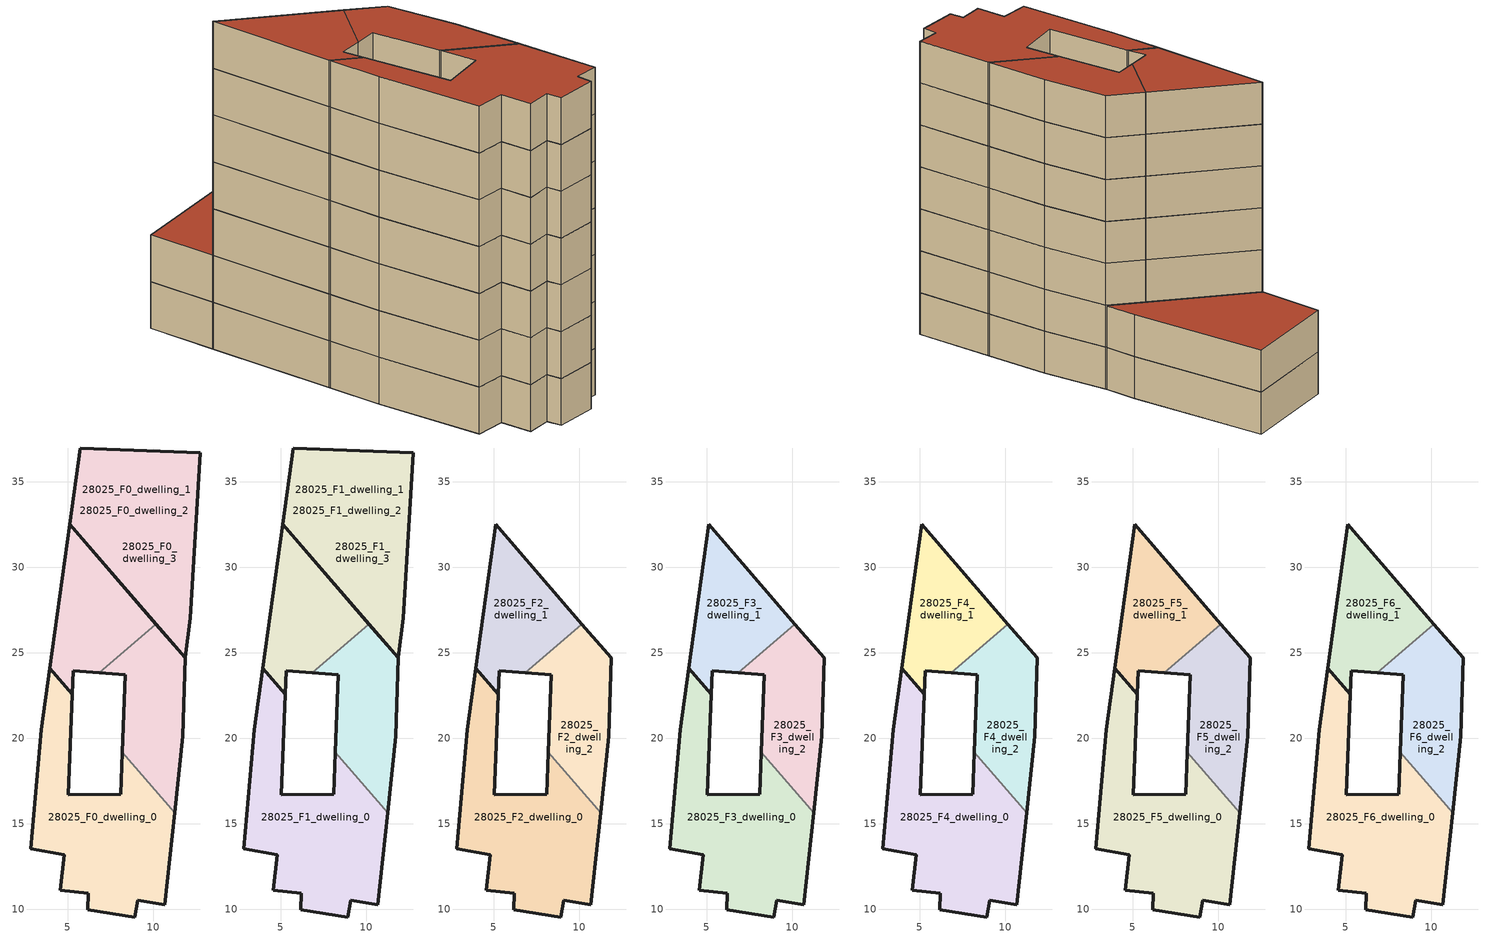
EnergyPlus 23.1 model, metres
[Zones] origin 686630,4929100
28025_F0_dwelling_0
 floor ground (EU_floor_Construction): 10.68,10.25 11.25,15.64 8.2,19.17 8.1,16.72 5.05,16.68 5.26,22.57 3.95,24.09 3.44,20.5 2.84,13.52 4.8,13.17 4.57,11.11 6.2,10.94 6.17,9.96 8.93,9.54 9.09,10.52 z0
 wall outside (EU_wall_Construction): 11.25,15.64 10.68,10.25 9.09,10.52 8.93,9.54 6.17,9.96 6.2,10.94 4.57,11.11 4.8,13.17 2.84,13.52 3.44,20.5 3.95,24.09 5.26,22.57 5.05,16.68 8.1,16.72 8.2,19.17 z0:3
 wall to 28025_F0_dwelling_2 (EU_wall_Construction): 8.2,19.17 11.25,15.64 z0:3
28025_F0_dwelling_1
 floor ground (EU_floor_Construction): 11.86,24.73 12.17,27.01 12.74,36.68 5.75,36.96 5.12,32.5 10.16,26.67 11.86,24.7 z0; 6.86,23.82 10.16,26.67 5.12,32.5 3.95,24.09 5.26,22.57 5.31,23.94 z0
 wall outside (EU_wall_Construction): 6.86,23.82 5.31,23.94 5.26,22.57 3.95,24.09 5.12,32.5 10.16,26.67 z0:3
 wall to 28025_F0_dwelling_2 (EU_wall_Construction): 10.16,26.67 6.86,23.82 z0:3
28025_F0_dwelling_2
 floor ground (EU_floor_Construction): 11.86,24.73 12.17,27.01 12.74,36.68 5.75,36.96 5.12,32.5 10.16,26.67 11.86,24.7 z0; 11.25,15.64 11.72,20.1 11.86,24.7 10.16,26.67 6.86,23.82 8.38,23.7 8.2,19.17 z0
 wall outside (EU_wall_Construction): 10.16,26.67 11.86,24.7 11.72,20.1 11.25,15.64 / 8.2,19.17 8.38,23.7 6.86,23.82 z0:3
28025_F0_dwelling_3
 floor ground (EU_floor_Construction): 11.86,24.73 12.17,27.01 12.74,36.68 5.75,36.96 5.12,32.5 10.16,26.67 11.86,24.7 z0; 6.86,23.82 10.16,26.67 5.12,32.5 3.95,24.09 5.26,22.57 5.31,23.94 z0; 11.25,15.64 11.72,20.1 11.86,24.7 10.16,26.67 6.86,23.82 8.38,23.7 8.2,19.17 z0
 wall outside (EU_wall_Construction): 12.74,36.68 12.17,27.01 11.86,24.73 11.86,24.7 5.12,32.5 5.75,36.96 12.74,36.68 z0:3
28025_F1_dwelling_0
 floor to 28025_F0_dwelling_0 (EU_floor_Construction): 10.67,10.25 11.25,15.64 8.2,19.17 8.1,16.72 5.04,16.68 5.26,22.57 3.95,24.09 3.44,20.5 2.84,13.52 4.79,13.17 4.57,11.11 6.2,10.94 6.17,9.96 8.92,9.54 9.09,10.52 z3
 wall outside (EU_wall_Construction): 11.25,15.64 10.68,10.25 9.09,10.52 8.93,9.54 6.17,9.96 6.2,10.94 4.57,11.11 4.8,13.17 2.84,13.52 3.44,20.5 3.95,24.09 5.26,22.57 5.05,16.68 8.1,16.72 8.2,19.17 z3:6
 wall to 28025_F1_dwelling_2 (EU_wall_Construction): 8.2,19.17 11.25,15.64 z3:6
28025_F1_dwelling_1
 floor outside (EU_floor_Construction): 6.86,23.82 10.16,26.67 5.12,32.5 3.95,24.09 5.26,22.57 5.31,23.94 z3; 11.86,24.73 12.17,27.01 12.74,36.68 5.75,36.96 5.12,32.5 10.16,26.67 11.86,24.7 z3
 wall outside (EU_wall_Construction): 6.86,23.82 5.31,23.94 5.26,22.57 3.95,24.09 5.12,32.5 10.16,26.67 z3:6
 wall to 28025_F1_dwelling_2 (EU_wall_Construction): 10.16,26.67 6.86,23.82 z3:6
 roof outside (EU_floor_Construction): 12.74,36.68 12.17,27.01 11.86,24.73 11.86,24.7 10.16,26.67 5.12,32.5 5.75,36.96 z6
28025_F1_dwelling_2
 floor to 28025_F0_dwelling_2 (EU_floor_Construction): 11.25,15.64 11.72,20.1 11.86,24.7 10.16,26.67 6.86,23.82 8.38,23.7 8.2,19.17 z3; 11.86,24.73 12.17,27.01 12.74,36.68 5.75,36.96 5.12,32.5 10.16,26.67 11.86,24.7 z3
 wall outside (EU_wall_Construction): 10.16,26.67 11.86,24.7 11.72,20.1 11.25,15.64 / 8.2,19.17 8.38,23.7 6.86,23.82 z3:6
 roof outside (EU_floor_Construction): 12.74,36.68 12.17,27.01 11.86,24.73 11.86,24.7 10.16,26.67 5.12,32.5 5.75,36.96 z6
28025_F1_dwelling_3
 floor outside (EU_floor_Construction): 11.25,15.64 11.72,20.1 11.86,24.7 10.16,26.67 6.86,23.82 8.38,23.7 8.2,19.17 z3
 floor to 28025_F0_dwelling_3 (EU_floor_Construction): 11.86,24.73 12.17,27.01 12.74,36.68 5.75,36.96 5.12,32.5 10.16,26.67 11.86,24.7 z3; 6.86,23.82 10.16,26.67 5.12,32.5 3.95,24.09 5.26,22.57 5.31,23.94 z3
 wall outside (EU_wall_Construction): 12.74,36.68 12.17,27.01 11.86,24.73 11.86,24.7 5.12,32.5 5.75,36.96 12.74,36.68 z3:6
 roof outside (EU_roof_Construction): 5.12,32.5 10.16,26.67 6.86,23.82 5.31,23.94 5.26,22.57 3.95,24.09 z6; 12.74,36.68 12.17,27.01 11.86,24.73 11.86,24.7 10.16,26.67 5.12,32.5 5.75,36.96 z6; 10.16,26.67 11.86,24.7 11.72,20.1 11.25,15.64 8.2,19.17 8.38,23.7 6.86,23.82 z6
28025_F2_dwelling_0
 floor to 28025_F1_dwelling_0 (EU_floor_Construction): 10.67,10.25 11.25,15.64 8.2,19.17 8.1,16.72 5.04,16.68 5.26,22.57 3.95,24.09 3.44,20.5 2.84,13.52 4.79,13.17 4.57,11.11 6.2,10.94 6.17,9.96 8.92,9.54 9.09,10.52 z6
 wall outside (EU_wall_Construction): 11.25,15.64 10.68,10.25 9.09,10.52 8.93,9.54 6.17,9.96 6.2,10.94 4.57,11.11 4.8,13.17 2.84,13.52 3.44,20.5 3.95,24.09 5.26,22.57 5.05,16.68 8.1,16.72 8.2,19.17 z6:9
 wall to 28025_F2_dwelling_2 (EU_wall_Construction): 8.2,19.17 11.25,15.64 z6:9
28025_F2_dwelling_1
 floor to 28025_F1_dwelling_1 (EU_floor_Construction): 6.86,23.82 10.16,26.67 5.12,32.5 3.95,24.09 5.26,22.57 5.31,23.94 z6
 wall outside (EU_wall_Construction): 6.86,23.82 5.31,23.94 5.26,22.57 3.95,24.09 5.12,32.5 10.16,26.67 z6:9
 wall to 28025_F2_dwelling_2 (EU_wall_Construction): 10.16,26.67 6.86,23.82 z6:9
28025_F2_dwelling_2
 floor to 28025_F1_dwelling_2 (EU_floor_Construction): 11.25,15.64 11.72,20.1 11.86,24.7 10.16,26.67 6.86,23.82 8.38,23.7 8.2,19.17 z6
 wall outside (EU_wall_Construction): 10.16,26.67 11.86,24.7 11.72,20.1 11.25,15.64 / 8.2,19.17 8.38,23.7 6.86,23.82 z6:9
28025_F3_dwelling_0
 floor to 28025_F2_dwelling_0 (EU_floor_Construction): 10.67,10.25 11.25,15.64 8.2,19.17 8.1,16.72 5.04,16.68 5.26,22.57 3.95,24.09 3.44,20.5 2.84,13.52 4.79,13.17 4.57,11.11 6.2,10.94 6.17,9.96 8.92,9.54 9.09,10.52 z9
 wall outside (EU_wall_Construction): 11.25,15.64 10.68,10.25 9.09,10.52 8.93,9.54 6.17,9.96 6.2,10.94 4.57,11.11 4.8,13.17 2.84,13.52 3.44,20.5 3.95,24.09 5.26,22.57 5.05,16.68 8.1,16.72 8.2,19.17 z9:12
 wall to 28025_F3_dwelling_2 (EU_wall_Construction): 8.2,19.17 11.25,15.64 z9:12
28025_F3_dwelling_1
 floor to 28025_F2_dwelling_1 (EU_floor_Construction): 6.86,23.82 10.16,26.67 5.12,32.5 3.95,24.09 5.26,22.57 5.31,23.94 z9
 wall outside (EU_wall_Construction): 6.86,23.82 5.31,23.94 5.26,22.57 3.95,24.09 5.12,32.5 10.16,26.67 z9:12
 wall to 28025_F3_dwelling_2 (EU_wall_Construction): 10.16,26.67 6.86,23.82 z9:12
28025_F3_dwelling_2
 floor to 28025_F2_dwelling_2 (EU_floor_Construction): 11.25,15.64 11.72,20.1 11.86,24.7 10.16,26.67 6.86,23.82 8.38,23.7 8.2,19.17 z9
 wall outside (EU_wall_Construction): 10.16,26.67 11.86,24.7 11.72,20.1 11.25,15.64 / 8.2,19.17 8.38,23.7 6.86,23.82 z9:12
28025_F4_dwelling_0
 floor to 28025_F3_dwelling_0 (EU_floor_Construction): 10.67,10.25 11.25,15.64 8.2,19.17 8.1,16.72 5.04,16.68 5.26,22.57 3.95,24.09 3.44,20.5 2.84,13.52 4.79,13.17 4.57,11.11 6.2,10.94 6.17,9.96 8.92,9.54 9.09,10.52 z12
 wall outside (EU_wall_Construction): 11.25,15.64 10.68,10.25 9.09,10.52 8.93,9.54 6.17,9.96 6.2,10.94 4.57,11.11 4.8,13.17 2.84,13.52 3.44,20.5 3.95,24.09 5.26,22.57 5.05,16.68 8.1,16.72 8.2,19.17 z12:15
 wall to 28025_F4_dwelling_2 (EU_wall_Construction): 8.2,19.17 11.25,15.64 z12:15
28025_F4_dwelling_1
 floor to 28025_F3_dwelling_1 (EU_floor_Construction): 6.86,23.82 10.16,26.67 5.12,32.5 3.95,24.09 5.26,22.57 5.31,23.94 z12
 wall outside (EU_wall_Construction): 6.86,23.82 5.31,23.94 5.26,22.57 3.95,24.09 5.12,32.5 10.16,26.67 z12:15
 wall to 28025_F4_dwelling_2 (EU_wall_Construction): 10.16,26.67 6.86,23.82 z12:15
28025_F4_dwelling_2
 floor to 28025_F3_dwelling_2 (EU_floor_Construction): 11.25,15.64 11.72,20.1 11.86,24.7 10.16,26.67 6.86,23.82 8.38,23.7 8.2,19.17 z12
 wall outside (EU_wall_Construction): 10.16,26.67 11.86,24.7 11.72,20.1 11.25,15.64 / 8.2,19.17 8.38,23.7 6.86,23.82 z12:15
28025_F5_dwelling_0
 floor to 28025_F4_dwelling_0 (EU_floor_Construction): 10.67,10.25 11.25,15.64 8.2,19.17 8.1,16.72 5.04,16.68 5.26,22.57 3.95,24.09 3.44,20.5 2.84,13.52 4.79,13.17 4.57,11.11 6.2,10.94 6.17,9.96 8.92,9.54 9.09,10.52 z15
 wall outside (EU_wall_Construction): 11.25,15.64 10.68,10.25 9.09,10.52 8.93,9.54 6.17,9.96 6.2,10.94 4.57,11.11 4.8,13.17 2.84,13.52 3.44,20.5 3.95,24.09 5.26,22.57 5.05,16.68 8.1,16.72 8.2,19.17 z15:18
 wall to 28025_F5_dwelling_2 (EU_wall_Construction): 8.2,19.17 11.25,15.64 z15:18
28025_F5_dwelling_1
 floor to 28025_F4_dwelling_1 (EU_floor_Construction): 6.86,23.82 10.16,26.67 5.12,32.5 3.95,24.09 5.26,22.57 5.31,23.94 z15
 wall outside (EU_wall_Construction): 6.86,23.82 5.31,23.94 5.26,22.57 3.95,24.09 5.12,32.5 10.16,26.67 z15:18
 wall to 28025_F5_dwelling_2 (EU_wall_Construction): 10.16,26.67 6.86,23.82 z15:18
28025_F5_dwelling_2
 floor to 28025_F4_dwelling_2 (EU_floor_Construction): 11.25,15.64 11.72,20.1 11.86,24.7 10.16,26.67 6.86,23.82 8.38,23.7 8.2,19.17 z15
 wall outside (EU_wall_Construction): 10.16,26.67 11.86,24.7 11.72,20.1 11.25,15.64 / 8.2,19.17 8.38,23.7 6.86,23.82 z15:18
28025_F6_dwelling_0
 floor to 28025_F5_dwelling_0 (EU_floor_Construction): 10.67,10.25 11.25,15.64 8.2,19.17 8.1,16.72 5.04,16.68 5.26,22.57 3.95,24.09 3.44,20.5 2.84,13.52 4.79,13.17 4.57,11.11 6.2,10.94 6.17,9.96 8.92,9.54 9.09,10.52 z18
 wall outside (EU_wall_Construction): 11.25,15.64 10.68,10.25 9.09,10.52 8.93,9.54 6.17,9.96 6.2,10.94 4.57,11.11 4.8,13.17 2.84,13.52 3.44,20.5 3.95,24.09 5.26,22.57 5.05,16.68 8.1,16.72 8.2,19.17 z18:21
 wall to 28025_F6_dwelling_2 (EU_wall_Construction): 8.2,19.17 11.25,15.64 z18:21
 roof outside (EU_roof_Construction): 8.2,19.17 11.25,15.64 10.68,10.25 9.09,10.52 8.93,9.54 6.17,9.96 6.2,10.94 4.57,11.11 4.8,13.17 2.84,13.52 3.44,20.5 3.95,24.09 5.26,22.57 5.05,16.68 8.1,16.72 z21
28025_F6_dwelling_1
 floor to 28025_F5_dwelling_1 (EU_floor_Construction): 6.86,23.82 10.16,26.67 5.12,32.5 3.95,24.09 5.26,22.57 5.31,23.94 z18
 wall outside (EU_wall_Construction): 6.86,23.82 5.31,23.94 5.26,22.57 3.95,24.09 5.12,32.5 10.16,26.67 z18:21
 wall to 28025_F6_dwelling_2 (EU_wall_Construction): 10.16,26.67 6.86,23.82 z18:21
 roof outside (EU_roof_Construction): 5.12,32.5 10.16,26.67 6.86,23.82 5.31,23.94 5.26,22.57 3.95,24.09 z21
28025_F6_dwelling_2
 floor to 28025_F5_dwelling_2 (EU_floor_Construction): 11.25,15.64 11.72,20.1 11.86,24.7 10.16,26.67 6.86,23.82 8.38,23.7 8.2,19.17 z18
 wall outside (EU_wall_Construction): 10.16,26.67 11.86,24.7 11.72,20.1 11.25,15.64 / 8.2,19.17 8.38,23.7 6.86,23.82 z18:21
 roof outside (EU_roof_Construction): 10.16,26.67 11.86,24.7 11.72,20.1 11.25,15.64 8.2,19.17 8.38,23.7 6.86,23.82 z21
[Building]
EU S2 Campaign: North Axis {deg}=0; Terrain=City; Solar Distribution=FullExterior
[Site:Location]
Bologna: Latitude {deg}=44.5; Longitude {deg}=11.25; Time Zone {hr}=1; Elevation {m}=37
[SizingPeriod:WeatherFileDays]
AnnualSizingPeriod: Begin Month=1; Begin Day of Month=1; End Month=12; End Day of Month=31; Day of Week for Start Day=Monday; Use Weather File Daylight Saving Period=No; Use Weather File Rain and Snow Indicators=No
[MATERIAL]
EU_InternalMass_Material: Roughness=MediumRough; Thickness {m}=0.1; Conductivity {W/m-K}=1; Density {kg/m3}=1800; Specific Heat {J/kg-K}=900; Thermal Absorptance=0.9; Solar Absorptance=0.7; Visible Absorptance=0.7
[MATERIAL:NOMASS] Roughness=MediumRough; Thermal Absorptance=0.9; Solar Absorptance=0.7; Visible Absorptance=0.7
Name | Thermal Resistance {m2-K/W}
EU_wall_NoMass | 0.905828
EU_roof_NoMass | 0.37593
EU_floor_NoMass | 0.67114
[CONSTRUCTION]
EU_wall_Construction: EU_wall_NoMass
EU_roof_Construction: EU_roof_NoMass
EU_floor_Construction: EU_floor_NoMass
EU_InternalMass_Construction: EU_InternalMass_Material
[ZONE] Type=1; Multiplier=1; Ceiling Height {m}=autocalculate; Floor Area {m2}=autocalculate; Part of Total Floor Area=Yes
Name | Volume {m3}
28025_F0_dwelling_0 | 180.962
28025_F1_dwelling_0; 28025_F2_dwelling_0; 28025_F3_dwelling_0; 28025_F4_dwelling_0; 28025_F5_dwelling_0; 28025_F6_dwelling_0 | 180.964
28025_F0_dwelling_1; 28025_F1_dwelling_1 | 271.458
28025_F2_dwelling_1 | 90.4907
28025_F3_dwelling_1; 28025_F4_dwelling_1; 28025_F5_dwelling_1; 28025_F6_dwelling_1 | 90.4915
28025_F0_dwelling_2; 28025_F1_dwelling_2 | 271.445
28025_F2_dwelling_2 | 90.4739
28025_F3_dwelling_2; 28025_F4_dwelling_2; 28025_F5_dwelling_2; 28025_F6_dwelling_2 | 90.4731
28025_F0_dwelling_3; 28025_F1_dwelling_3 | 361.931
[INTERNALMASS] Construction=EU_InternalMass_Construction
Name | Zone or ZoneList | Surface Area {m2}
28025_F0_dwelling_0_EU_InternalMass | 28025_F0_dwelling_0 | 60.3209
28025_F0_dwelling_1_EU_InternalMass | 28025_F0_dwelling_1 | 30.1635
28025_F0_dwelling_2_EU_InternalMass | 28025_F0_dwelling_2 | 30.1582
28025_F0_dwelling_3_EU_InternalMass | 28025_F0_dwelling_3 | 60.3243
28025_F1_dwelling_0_EU_InternalMass | 28025_F1_dwelling_0 | 60.3209
28025_F1_dwelling_1_EU_InternalMass | 28025_F1_dwelling_1 | 30.1635
28025_F1_dwelling_2_EU_InternalMass | 28025_F1_dwelling_2 | 30.1582
28025_F1_dwelling_3_EU_InternalMass | 28025_F1_dwelling_3 | 60.3243
28025_F2_dwelling_0_EU_InternalMass | 28025_F2_dwelling_0 | 60.3225
28025_F2_dwelling_1_EU_InternalMass | 28025_F2_dwelling_1 | 60.3175
28025_F2_dwelling_2_EU_InternalMass | 28025_F2_dwelling_2 | 60.323
28025_F3_dwelling_0_EU_InternalMass | 28025_F3_dwelling_0 | 60.3228
28025_F3_dwelling_1_EU_InternalMass | 28025_F3_dwelling_1 | 60.321
28025_F3_dwelling_2_EU_InternalMass | 28025_F3_dwelling_2 | 60.326
28025_F4_dwelling_0_EU_InternalMass | 28025_F4_dwelling_0 | 60.3228
28025_F4_dwelling_1_EU_InternalMass | 28025_F4_dwelling_1 | 60.321
28025_F4_dwelling_2_EU_InternalMass | 28025_F4_dwelling_2 | 60.326
28025_F5_dwelling_0_EU_InternalMass | 28025_F5_dwelling_0 | 60.3228
28025_F5_dwelling_1_EU_InternalMass | 28025_F5_dwelling_1 | 60.321
28025_F5_dwelling_2_EU_InternalMass | 28025_F5_dwelling_2 | 60.326
28025_F6_dwelling_0_EU_InternalMass | 28025_F6_dwelling_0 | 60.3228
28025_F6_dwelling_1_EU_InternalMass | 28025_F6_dwelling_1 | 60.321
28025_F6_dwelling_2_EU_InternalMass | 28025_F6_dwelling_2 | 60.326
[OTHEREQUIPMENT] Fuel Type=Electricity; Design Level Calculation Method=Watts/Area; Power per Zone Floor Area {W/m2}=1; Fraction Latent=0; Fraction Radiant=0; Fraction Lost=0; Carbon Dioxide Generation Rate {m3/s-W}=0; EndUse Subcategory=EU_Step8_InternalGains
Name | Zone or ZoneList or Space or SpaceList | Schedule
EU_Step8_InternalGain_28025_F0_dwelling_0_f000 | 28025_F0_dwelling_0 | EU_Step8_GainSchedule_28025_F0_dwelling_0_f000
EU_Step8_InternalGain_28025_F0_dwelling_1_f000 | 28025_F0_dwelling_1 | EU_Step8_GainSchedule_28025_F0_dwelling_1_f000
EU_Step8_InternalGain_28025_F0_dwelling_2_f000 | 28025_F0_dwelling_2 | EU_Step8_GainSchedule_28025_F0_dwelling_2_f000
EU_Step8_InternalGain_28025_F0_dwelling_3_f000 | 28025_F0_dwelling_3 | EU_Step8_GainSchedule_28025_F0_dwelling_3_f000
EU_Step8_InternalGain_28025_F1_dwelling_0_f000 | 28025_F1_dwelling_0 | EU_Step8_GainSchedule_28025_F1_dwelling_0_f000
EU_Step8_InternalGain_28025_F1_dwelling_1_f000 | 28025_F1_dwelling_1 | EU_Step8_GainSchedule_28025_F1_dwelling_1_f000
EU_Step8_InternalGain_28025_F1_dwelling_2_f000 | 28025_F1_dwelling_2 | EU_Step8_GainSchedule_28025_F1_dwelling_2_f000
EU_Step8_InternalGain_28025_F1_dwelling_3_f000 | 28025_F1_dwelling_3 | EU_Step8_GainSchedule_28025_F1_dwelling_3_f000
EU_Step8_InternalGain_28025_F2_dwelling_0_f000 | 28025_F2_dwelling_0 | EU_Step8_GainSchedule_28025_F2_dwelling_0_f000
EU_Step8_InternalGain_28025_F2_dwelling_1_f000 | 28025_F2_dwelling_1 | EU_Step8_GainSchedule_28025_F2_dwelling_1_f000
EU_Step8_InternalGain_28025_F2_dwelling_2_f000 | 28025_F2_dwelling_2 | EU_Step8_GainSchedule_28025_F2_dwelling_2_f000
EU_Step8_InternalGain_28025_F3_dwelling_0_f000 | 28025_F3_dwelling_0 | EU_Step8_GainSchedule_28025_F3_dwelling_0_f000
EU_Step8_InternalGain_28025_F3_dwelling_1_f000 | 28025_F3_dwelling_1 | EU_Step8_GainSchedule_28025_F3_dwelling_1_f000
EU_Step8_InternalGain_28025_F3_dwelling_2_f000 | 28025_F3_dwelling_2 | EU_Step8_GainSchedule_28025_F3_dwelling_2_f000
EU_Step8_InternalGain_28025_F4_dwelling_0_f000 | 28025_F4_dwelling_0 | EU_Step8_GainSchedule_28025_F4_dwelling_0_f000
EU_Step8_InternalGain_28025_F4_dwelling_1_f000 | 28025_F4_dwelling_1 | EU_Step8_GainSchedule_28025_F4_dwelling_1_f000
EU_Step8_InternalGain_28025_F4_dwelling_2_f000 | 28025_F4_dwelling_2 | EU_Step8_GainSchedule_28025_F4_dwelling_2_f000
EU_Step8_InternalGain_28025_F5_dwelling_0_f000 | 28025_F5_dwelling_0 | EU_Step8_GainSchedule_28025_F5_dwelling_0_f000
EU_Step8_InternalGain_28025_F5_dwelling_1_f000 | 28025_F5_dwelling_1 | EU_Step8_GainSchedule_28025_F5_dwelling_1_f000
EU_Step8_InternalGain_28025_F5_dwelling_2_f000 | 28025_F5_dwelling_2 | EU_Step8_GainSchedule_28025_F5_dwelling_2_f000
EU_Step8_InternalGain_28025_F6_dwelling_0_f000 | 28025_F6_dwelling_0 | EU_Step8_GainSchedule_28025_F6_dwelling_0_f000
EU_Step8_InternalGain_28025_F6_dwelling_1_f000 | 28025_F6_dwelling_1 | EU_Step8_GainSchedule_28025_F6_dwelling_1_f000
EU_Step8_InternalGain_28025_F6_dwelling_2_f000 | 28025_F6_dwelling_2 | EU_Step8_GainSchedule_28025_F6_dwelling_2_f000
[ZONEVENTILATION:DESIGNFLOWRATE] Schedule=EU_AlwaysOn; Design Flow Rate Calculation Method=AirChanges/Hour; Air Changes per Hour {1/hr}=0.73129; Ventilation Type=Natural; Fan Pressure Rise {Pa}=0; Fan Total Efficiency=1; Constant Term Coefficient=1; Temperature Term Coefficient=0; Velocity Term Coefficient=0; Velocity Squared Term Coefficient=0; Minimum Indoor Temperature {C}=-100; Maximum Indoor Temperature {C}=100; Delta Temperature {deltaC}=-100; Minimum Outdoor Temperature {C}=-100; Maximum Outdoor Temperature {C}=100; Maximum Wind Speed {m/s}=40
Name | Zone or ZoneList or Space or SpaceList
EU_ConstantAir_28025_F0_dwelling_0 | 28025_F0_dwelling_0
EU_ConstantAir_28025_F0_dwelling_1 | 28025_F0_dwelling_1
EU_ConstantAir_28025_F0_dwelling_2 | 28025_F0_dwelling_2
EU_ConstantAir_28025_F0_dwelling_3 | 28025_F0_dwelling_3
EU_ConstantAir_28025_F1_dwelling_0 | 28025_F1_dwelling_0
EU_ConstantAir_28025_F1_dwelling_1 | 28025_F1_dwelling_1
EU_ConstantAir_28025_F1_dwelling_2 | 28025_F1_dwelling_2
EU_ConstantAir_28025_F1_dwelling_3 | 28025_F1_dwelling_3
EU_ConstantAir_28025_F2_dwelling_0 | 28025_F2_dwelling_0
EU_ConstantAir_28025_F2_dwelling_1 | 28025_F2_dwelling_1
EU_ConstantAir_28025_F2_dwelling_2 | 28025_F2_dwelling_2
EU_ConstantAir_28025_F3_dwelling_0 | 28025_F3_dwelling_0
EU_ConstantAir_28025_F3_dwelling_1 | 28025_F3_dwelling_1
EU_ConstantAir_28025_F3_dwelling_2 | 28025_F3_dwelling_2
EU_ConstantAir_28025_F4_dwelling_0 | 28025_F4_dwelling_0
EU_ConstantAir_28025_F4_dwelling_1 | 28025_F4_dwelling_1
EU_ConstantAir_28025_F4_dwelling_2 | 28025_F4_dwelling_2
EU_ConstantAir_28025_F5_dwelling_0 | 28025_F5_dwelling_0
EU_ConstantAir_28025_F5_dwelling_1 | 28025_F5_dwelling_1
EU_ConstantAir_28025_F5_dwelling_2 | 28025_F5_dwelling_2
EU_ConstantAir_28025_F6_dwelling_0 | 28025_F6_dwelling_0
EU_ConstantAir_28025_F6_dwelling_1 | 28025_F6_dwelling_1
EU_ConstantAir_28025_F6_dwelling_2 | 28025_F6_dwelling_2
[HVACTEMPLATE:THERMOSTAT] Constant Heating Setpoint {C}=20; Constant Cooling Setpoint {C}=50
EU_HeatOnly_28025_F0_dwelling_0; EU_HeatOnly_28025_F0_dwelling_1; EU_HeatOnly_28025_F0_dwelling_2; EU_HeatOnly_28025_F0_dwelling_3; EU_HeatOnly_28025_F1_dwelling_0; EU_HeatOnly_28025_F1_dwelling_1; EU_HeatOnly_28025_F1_dwelling_2; EU_HeatOnly_28025_F1_dwelling_3; EU_HeatOnly_28025_F2_dwelling_0; EU_HeatOnly_28025_F2_dwelling_1; EU_HeatOnly_28025_F2_dwelling_2; EU_HeatOnly_28025_F3_dwelling_0; EU_HeatOnly_28025_F3_dwelling_1; EU_HeatOnly_28025_F3_dwelling_2; EU_HeatOnly_28025_F4_dwelling_0; EU_HeatOnly_28025_F4_dwelling_1; EU_HeatOnly_28025_F4_dwelling_2; EU_HeatOnly_28025_F5_dwelling_0; EU_HeatOnly_28025_F5_dwelling_1; EU_HeatOnly_28025_F5_dwelling_2; EU_HeatOnly_28025_F6_dwelling_0; EU_HeatOnly_28025_F6_dwelling_1; EU_HeatOnly_28025_F6_dwelling_2
[HVACTEMPLATE:ZONE:IDEALLOADSAIRSYSTEM] System Availability Schedule=EU_AlwaysOn; Maximum Heating Supply Air Temperature {C}=50; Minimum Cooling Supply Air Temperature {C}=13; Maximum Heating Supply Air Humidity Ratio {kgWater/kgDryAir}=0.0156; Minimum Cooling Supply Air Humidity Ratio {kgWater/kgDryAir}=0.0077; Heating Limit=NoLimit; Cooling Limit=NoLimit; Heating Availability Schedule=EU_AlwaysOn; Cooling Availability Schedule=EU_CoolingOff; Dehumidification Control Type=ConstantSensibleHeatRatio; Cooling Sensible Heat Ratio=0.7; Dehumidification Setpoint {percent}=60; Humidification Control Type=None; Humidification Setpoint {percent}=30; Outdoor Air Method=None; Outdoor Air Flow Rate per Person {m3/s}=0.00944; Outdoor Air Flow Rate per Zone Floor Area {m3/s-m2}=0; Outdoor Air Flow Rate per Zone {m3/s}=0; Demand Controlled Ventilation Type=None; Outdoor Air Economizer Type=NoEconomizer; Heat Recovery Type=None; Sensible Heat Recovery Effectiveness=0.7; Latent Heat Recovery Effectiveness=0.65
Name | Template Thermostat
28025_F0_dwelling_0 | EU_HeatOnly_28025_F0_dwelling_0
28025_F0_dwelling_1 | EU_HeatOnly_28025_F0_dwelling_1
28025_F0_dwelling_2 | EU_HeatOnly_28025_F0_dwelling_2
28025_F0_dwelling_3 | EU_HeatOnly_28025_F0_dwelling_3
28025_F1_dwelling_0 | EU_HeatOnly_28025_F1_dwelling_0
28025_F1_dwelling_1 | EU_HeatOnly_28025_F1_dwelling_1
28025_F1_dwelling_2 | EU_HeatOnly_28025_F1_dwelling_2
28025_F1_dwelling_3 | EU_HeatOnly_28025_F1_dwelling_3
28025_F2_dwelling_0 | EU_HeatOnly_28025_F2_dwelling_0
28025_F2_dwelling_1 | EU_HeatOnly_28025_F2_dwelling_1
28025_F2_dwelling_2 | EU_HeatOnly_28025_F2_dwelling_2
28025_F3_dwelling_0 | EU_HeatOnly_28025_F3_dwelling_0
28025_F3_dwelling_1 | EU_HeatOnly_28025_F3_dwelling_1
28025_F3_dwelling_2 | EU_HeatOnly_28025_F3_dwelling_2
28025_F4_dwelling_0 | EU_HeatOnly_28025_F4_dwelling_0
28025_F4_dwelling_1 | EU_HeatOnly_28025_F4_dwelling_1
28025_F4_dwelling_2 | EU_HeatOnly_28025_F4_dwelling_2
28025_F5_dwelling_0 | EU_HeatOnly_28025_F5_dwelling_0
28025_F5_dwelling_1 | EU_HeatOnly_28025_F5_dwelling_1
28025_F5_dwelling_2 | EU_HeatOnly_28025_F5_dwelling_2
28025_F6_dwelling_0 | EU_HeatOnly_28025_F6_dwelling_0
28025_F6_dwelling_1 | EU_HeatOnly_28025_F6_dwelling_1
28025_F6_dwelling_2 | EU_HeatOnly_28025_F6_dwelling_2
[SIZING:ZONE] Zone Cooling Design Supply Air Temperature Input Method=SupplyAirTemperature; Zone Cooling Design Supply Air Temperature {C}=13; Zone Heating Design Supply Air Temperature Input Method=SupplyAirTemperature; Zone Heating Design Supply Air Temperature {C}=50; Zone Cooling Design Supply Air Humidity Ratio {kgWater/kgDryAir}=0.008; Zone Heating Design Supply Air Humidity Ratio {kgWater/kgDryAir}=0.008; Cooling Design Air Flow Method=DesignDay; Cooling Design Air Flow Rate {m3/s}=0; Cooling Minimum Air Flow per Zone Floor Area {m3/s-m2}=0.000762; Cooling Minimum Air Flow {m3/s}=0; Cooling Minimum Air Flow Fraction=0.2; Heating Design Air Flow Method=DesignDay; Heating Design Air Flow Rate {m3/s}=0; Heating Maximum Air Flow per Zone Floor Area {m3/s-m2}=0.002032; Heating Maximum Air Flow {m3/s}=0.141576; Heating Maximum Air Flow Fraction=0.3; Account for Dedicated Outdoor Air System=No; Dedicated Outdoor Air System Control Strategy=NeutralSupplyAir; Dedicated Outdoor Air Low Setpoint Temperature for Design {C}=autosize; Dedicated Outdoor Air High Setpoint Temperature for Design {C}=autosize; Zone Load Sizing Method=Sensible Load Only No Latent Load; Zone Latent Cooling Design Supply Air Humidity Ratio Input Method=HumidityRatioDifference; Zone Cooling Design Supply Air Humidity Ratio Difference {kgWater/kgDryAir}=0.005; Zone Latent Heating Design Supply Air Humidity Ratio Input Method=HumidityRatioDifference; Zone Humidification Design Supply Air Humidity Ratio Difference {kgWater/kgDryAir}=0.005
28025_F0_dwelling_0; 28025_F0_dwelling_1; 28025_F0_dwelling_2; 28025_F0_dwelling_3; 28025_F1_dwelling_0; 28025_F1_dwelling_1; 28025_F1_dwelling_2; 28025_F1_dwelling_3; 28025_F2_dwelling_0; 28025_F2_dwelling_1; 28025_F2_dwelling_2; 28025_F3_dwelling_0; 28025_F3_dwelling_1; 28025_F3_dwelling_2; 28025_F4_dwelling_0; 28025_F4_dwelling_1; 28025_F4_dwelling_2; 28025_F5_dwelling_0; 28025_F5_dwelling_1; 28025_F5_dwelling_2; 28025_F6_dwelling_0; 28025_F6_dwelling_1; 28025_F6_dwelling_2
[SCHEDULE:CONSTANT]
Name | Hourly Value
EU_AlwaysOn | 1
EU_CoolingOff | 0
[SCHEDULE:FILE] Column Number=1; Rows to Skip at Top=0; Number of Hours of Data=8760; Column Separator=Comma; Interpolate to Timestep=No; Minutes per Item=60; Adjust Schedule for Daylight Savings=Yes
Name | File
EU_Step8_GainSchedule_28025_F0_dwelling_0_f000 | 28025_F0_dwelling_0_gain.csv
EU_Step8_GainSchedule_28025_F0_dwelling_1_f000 | 28025_F0_dwelling_1_gain.csv
EU_Step8_GainSchedule_28025_F0_dwelling_2_f000 | 28025_F0_dwelling_2_gain.csv
EU_Step8_GainSchedule_28025_F0_dwelling_3_f000 | 28025_F0_dwelling_3_gain.csv
EU_Step8_GainSchedule_28025_F1_dwelling_0_f000 | 28025_F1_dwelling_0_gain.csv
EU_Step8_GainSchedule_28025_F1_dwelling_1_f000 | 28025_F1_dwelling_1_gain.csv
EU_Step8_GainSchedule_28025_F1_dwelling_2_f000 | 28025_F1_dwelling_2_gain.csv
EU_Step8_GainSchedule_28025_F1_dwelling_3_f000 | 28025_F1_dwelling_3_gain.csv
EU_Step8_GainSchedule_28025_F2_dwelling_0_f000 | 28025_F2_dwelling_0_gain.csv
EU_Step8_GainSchedule_28025_F2_dwelling_1_f000 | 28025_F2_dwelling_1_gain.csv
EU_Step8_GainSchedule_28025_F2_dwelling_2_f000 | 28025_F2_dwelling_2_gain.csv
EU_Step8_GainSchedule_28025_F3_dwelling_0_f000 | 28025_F3_dwelling_0_gain.csv
EU_Step8_GainSchedule_28025_F3_dwelling_1_f000 | 28025_F3_dwelling_1_gain.csv
EU_Step8_GainSchedule_28025_F3_dwelling_2_f000 | 28025_F3_dwelling_2_gain.csv
EU_Step8_GainSchedule_28025_F4_dwelling_0_f000 | 28025_F4_dwelling_0_gain.csv
EU_Step8_GainSchedule_28025_F4_dwelling_1_f000 | 28025_F4_dwelling_1_gain.csv
EU_Step8_GainSchedule_28025_F4_dwelling_2_f000 | 28025_F4_dwelling_2_gain.csv
EU_Step8_GainSchedule_28025_F5_dwelling_0_f000 | 28025_F5_dwelling_0_gain.csv
EU_Step8_GainSchedule_28025_F5_dwelling_1_f000 | 28025_F5_dwelling_1_gain.csv
EU_Step8_GainSchedule_28025_F5_dwelling_2_f000 | 28025_F5_dwelling_2_gain.csv
EU_Step8_GainSchedule_28025_F6_dwelling_0_f000 | 28025_F6_dwelling_0_gain.csv
EU_Step8_GainSchedule_28025_F6_dwelling_1_f000 | 28025_F6_dwelling_1_gain.csv
EU_Step8_GainSchedule_28025_F6_dwelling_2_f000 | 28025_F6_dwelling_2_gain.csv
